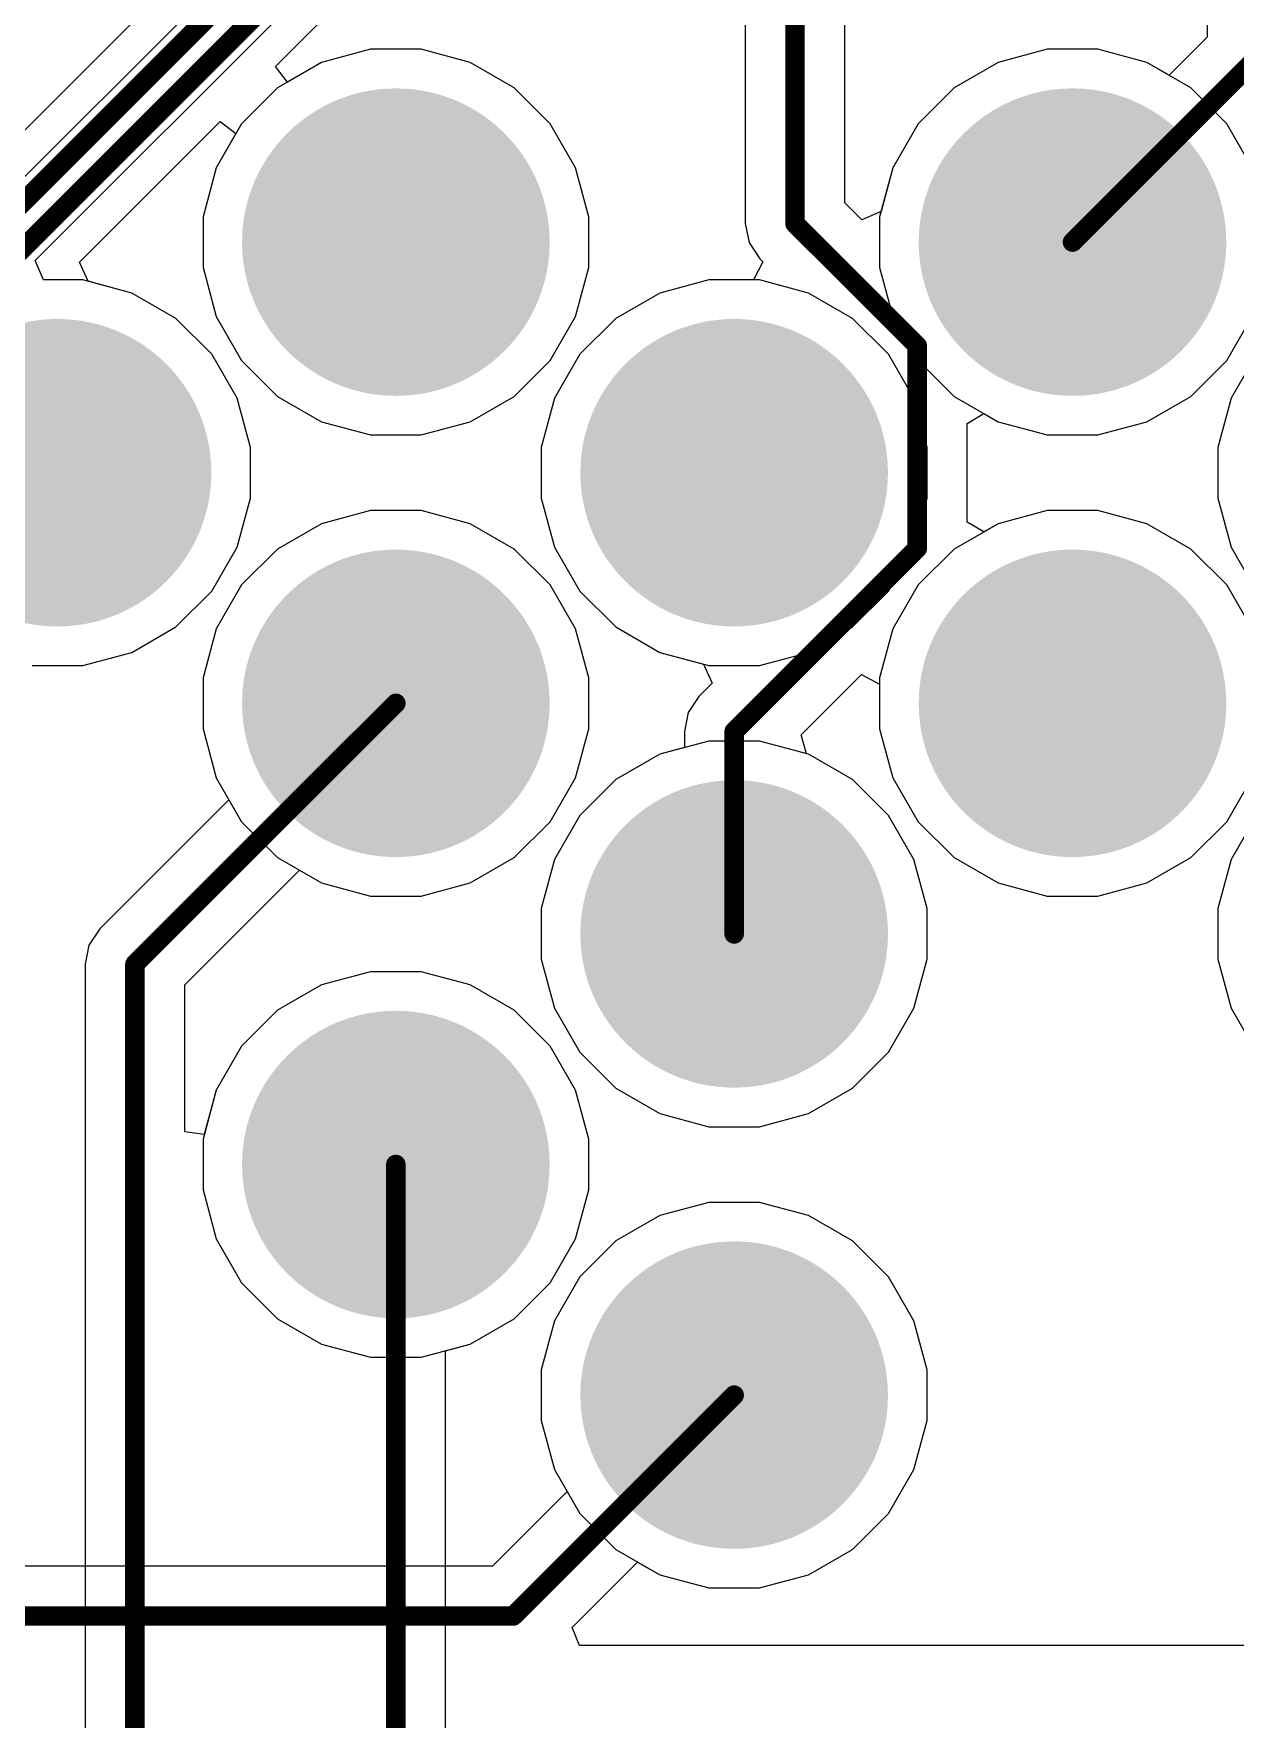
# Model space of a CAD drawing. Header units: millimetres. Extents: x -0.36 to 5.33, y -0.63 to 3.45.
# Drawn here: x 4.1941 to 4.5017, y 0.5005 to 0.9322 of the extents above; entities that cross this region are included whole.
import ezdxf

# ---------------------------------------------------------------- set-up
doc = ezdxf.new("R2010")
doc.units = ezdxf.units.MM
doc.header["$MEASUREMENT"] = 0
for name, color, linetype in [('BottomLayer', 5, 'Continuous'), ('BottomSolder', 6, 'Continuous'), ('MultiLayer', 9, 'Continuous'), ('PadHoleLayer', 156, 'Continuous'), ('TopLayer', 1, 'Continuous'), ('TopSolder', 216, 'Continuous')]:
    doc.layers.add(name, color=color, linetype=linetype)

# ---------------------------------------------------------------- blocks, each defined once
blk = doc.blocks.new('1_1376430_8_1')
at = {"layer": 'BottomLayer'}
h = blk.add_hatch(color=5, dxfattribs=at)
edge = h.paths.add_edge_path()
edge.add_arc((1.62795, 0.18602), 0.03937, 0, 360)
h = blk.add_hatch(color=5, dxfattribs=at)
edge = h.paths.add_edge_path()
edge.add_arc((1.80118, 0.18602), 0.03937, 0, 360)
h = blk.add_hatch(color=5, dxfattribs=at)
edge = h.paths.add_edge_path()
edge.add_arc((1.54134, 0.12697), 0.03937, 0, 360)
h = blk.add_hatch(color=5, dxfattribs=at)
edge = h.paths.add_edge_path()
edge.add_arc((1.71456, 0.12697), 0.03937, 0, 360)
h = blk.add_hatch(color=5, dxfattribs=at)
edge = h.paths.add_edge_path()
edge.add_arc((1.62795, 0.06791), 0.03937, 0, 360)
h = blk.add_hatch(color=5, dxfattribs=at)
edge = h.paths.add_edge_path()
edge.add_arc((1.80118, 0.06791), 0.03937, 0, 360)
h = blk.add_hatch(color=5, dxfattribs=at)
edge = h.paths.add_edge_path()
edge.add_arc((1.71456, 0.00886), 0.03937, 0, 360)
h = blk.add_hatch(color=5, dxfattribs=at)
edge = h.paths.add_edge_path()
edge.add_arc((1.62795, -0.0502), 0.03937, 0, 360)
h = blk.add_hatch(color=5, dxfattribs=at)
edge = h.paths.add_edge_path()
edge.add_arc((1.71456, -0.10925), 0.03937, 0, 360)
at = {"layer": 'BottomSolder'}
h = blk.add_hatch(color=6, dxfattribs=at)
edge = h.paths.add_edge_path()
edge.add_arc((1.62795, 0.18602), 0.03937, 0, 360)
h = blk.add_hatch(color=6, dxfattribs=at)
edge = h.paths.add_edge_path()
edge.add_arc((1.80118, 0.18602), 0.03937, 0, 360)
h = blk.add_hatch(color=6, dxfattribs=at)
edge = h.paths.add_edge_path()
edge.add_arc((1.54134, 0.12697), 0.03937, 0, 360)
h = blk.add_hatch(color=6, dxfattribs=at)
edge = h.paths.add_edge_path()
edge.add_arc((1.71456, 0.12697), 0.03937, 0, 360)
h = blk.add_hatch(color=6, dxfattribs=at)
edge = h.paths.add_edge_path()
edge.add_arc((1.62795, 0.06791), 0.03937, 0, 360)
h = blk.add_hatch(color=6, dxfattribs=at)
edge = h.paths.add_edge_path()
edge.add_arc((1.80118, 0.06791), 0.03937, 0, 360)
h = blk.add_hatch(color=6, dxfattribs=at)
edge = h.paths.add_edge_path()
edge.add_arc((1.71456, 0.00886), 0.03937, 0, 360)
h = blk.add_hatch(color=6, dxfattribs=at)
edge = h.paths.add_edge_path()
edge.add_arc((1.62795, -0.0502), 0.03937, 0, 360)
h = blk.add_hatch(color=6, dxfattribs=at)
edge = h.paths.add_edge_path()
edge.add_arc((1.71456, -0.10925), 0.03937, 0, 360)
at = {"layer": 'MultiLayer'}
h = blk.add_hatch(color=9, dxfattribs=at)
edge = h.paths.add_edge_path()
edge.add_arc((1.62795, 0.18602), 0.03937, 0, 360)
h = blk.add_hatch(color=9, dxfattribs=at)
edge = h.paths.add_edge_path()
edge.add_arc((1.80118, 0.18602), 0.03937, 0, 360)
h = blk.add_hatch(color=9, dxfattribs=at)
edge = h.paths.add_edge_path()
edge.add_arc((1.54134, 0.12697), 0.03937, 0, 360)
h = blk.add_hatch(color=9, dxfattribs=at)
edge = h.paths.add_edge_path()
edge.add_arc((1.71456, 0.12697), 0.03937, 0, 360)
h = blk.add_hatch(color=9, dxfattribs=at)
edge = h.paths.add_edge_path()
edge.add_arc((1.62795, 0.06791), 0.03937, 0, 360)
h = blk.add_hatch(color=9, dxfattribs=at)
edge = h.paths.add_edge_path()
edge.add_arc((1.80118, 0.06791), 0.03937, 0, 360)
h = blk.add_hatch(color=9, dxfattribs=at)
edge = h.paths.add_edge_path()
edge.add_arc((1.71456, 0.00886), 0.03937, 0, 360)
h = blk.add_hatch(color=9, dxfattribs=at)
edge = h.paths.add_edge_path()
edge.add_arc((1.62795, -0.0502), 0.03937, 0, 360)
h = blk.add_hatch(color=9, dxfattribs=at)
edge = h.paths.add_edge_path()
edge.add_arc((1.71456, -0.10925), 0.03937, 0, 360)
at = {"layer": 'PadHoleLayer'}
h = blk.add_hatch(color=156, dxfattribs=at)
edge = h.paths.add_edge_path()
edge.add_arc((1.62795, 0.18602), 0.02382, 0, 360)
h = blk.add_hatch(color=156, dxfattribs=at)
edge = h.paths.add_edge_path()
edge.add_arc((1.80118, 0.18602), 0.02382, 0, 360)
h = blk.add_hatch(color=156, dxfattribs=at)
edge = h.paths.add_edge_path()
edge.add_arc((1.54134, 0.12697), 0.02382, 0, 360)
h = blk.add_hatch(color=156, dxfattribs=at)
edge = h.paths.add_edge_path()
edge.add_arc((1.71456, 0.12697), 0.02382, 0, 360)
h = blk.add_hatch(color=156, dxfattribs=at)
edge = h.paths.add_edge_path()
edge.add_arc((1.62795, 0.06791), 0.02382, 0, 360)
h = blk.add_hatch(color=156, dxfattribs=at)
edge = h.paths.add_edge_path()
edge.add_arc((1.80118, 0.06791), 0.02382, 0, 360)
h = blk.add_hatch(color=156, dxfattribs=at)
edge = h.paths.add_edge_path()
edge.add_arc((1.71456, 0.00886), 0.02382, 0, 360)
h = blk.add_hatch(color=156, dxfattribs=at)
edge = h.paths.add_edge_path()
edge.add_arc((1.62795, -0.0502), 0.02382, 0, 360)
h = blk.add_hatch(color=156, dxfattribs=at)
edge = h.paths.add_edge_path()
edge.add_arc((1.71456, -0.10925), 0.02382, 0, 360)
at = {"layer": 'TopLayer'}
h = blk.add_hatch(color=1, dxfattribs=at)
edge = h.paths.add_edge_path()
edge.add_arc((1.62795, 0.18602), 0.03937, 0, 360)
h = blk.add_hatch(color=1, dxfattribs=at)
edge = h.paths.add_edge_path()
edge.add_arc((1.80118, 0.18602), 0.03937, 0, 360)
h = blk.add_hatch(color=1, dxfattribs=at)
edge = h.paths.add_edge_path()
edge.add_arc((1.54134, 0.12697), 0.03937, 0, 360)
h = blk.add_hatch(color=1, dxfattribs=at)
edge = h.paths.add_edge_path()
edge.add_arc((1.71456, 0.12697), 0.03937, 0, 360)
h = blk.add_hatch(color=1, dxfattribs=at)
edge = h.paths.add_edge_path()
edge.add_arc((1.62795, 0.06791), 0.03937, 0, 360)
h = blk.add_hatch(color=1, dxfattribs=at)
edge = h.paths.add_edge_path()
edge.add_arc((1.80118, 0.06791), 0.03937, 0, 360)
h = blk.add_hatch(color=1, dxfattribs=at)
edge = h.paths.add_edge_path()
edge.add_arc((1.71456, 0.00886), 0.03937, 0, 360)
h = blk.add_hatch(color=1, dxfattribs=at)
edge = h.paths.add_edge_path()
edge.add_arc((1.62795, -0.0502), 0.03937, 0, 360)
h = blk.add_hatch(color=1, dxfattribs=at)
edge = h.paths.add_edge_path()
edge.add_arc((1.71456, -0.10925), 0.03937, 0, 360)
at = {"layer": 'TopSolder'}
h = blk.add_hatch(color=216, dxfattribs=at)
edge = h.paths.add_edge_path()
edge.add_arc((1.62795, 0.18602), 0.03937, 0, 360)
h = blk.add_hatch(color=216, dxfattribs=at)
edge = h.paths.add_edge_path()
edge.add_arc((1.80118, 0.18602), 0.03937, 0, 360)
h = blk.add_hatch(color=216, dxfattribs=at)
edge = h.paths.add_edge_path()
edge.add_arc((1.54134, 0.12697), 0.03937, 0, 360)
h = blk.add_hatch(color=216, dxfattribs=at)
edge = h.paths.add_edge_path()
edge.add_arc((1.71456, 0.12697), 0.03937, 0, 360)
h = blk.add_hatch(color=216, dxfattribs=at)
edge = h.paths.add_edge_path()
edge.add_arc((1.62795, 0.06791), 0.03937, 0, 360)
h = blk.add_hatch(color=216, dxfattribs=at)
edge = h.paths.add_edge_path()
edge.add_arc((1.80118, 0.06791), 0.03937, 0, 360)
h = blk.add_hatch(color=216, dxfattribs=at)
edge = h.paths.add_edge_path()
edge.add_arc((1.71456, 0.00886), 0.03937, 0, 360)
h = blk.add_hatch(color=216, dxfattribs=at)
edge = h.paths.add_edge_path()
edge.add_arc((1.62795, -0.0502), 0.03937, 0, 360)
h = blk.add_hatch(color=216, dxfattribs=at)
edge = h.paths.add_edge_path()
edge.add_arc((1.71456, -0.10925), 0.03937, 0, 360)

msp = doc.modelspace()

# ---------------------------------------------------------------- linework, layer by layer
at = {"layer": 'BottomLayer'}
for p, q in [((4.25926, 0.97494), (4.16756, 0.88325)), ((4.19449, 0.87413), (4.28101, 0.96065)), ((4.2803, 0.92819), (4.26774, 0.92482)), ((4.2933, 0.92819), (4.2803, 0.92819)), ((4.30586, 0.92482), (4.2933, 0.92819)), ((4.45353, 0.92819), (4.44097, 0.92482)), ((4.46653, 0.92819), (4.45353, 0.92819)), ((4.47908, 0.92482), (4.46653, 0.92819)), ((4.26774, 0.92482), (4.25649, 0.91832)), ((4.31711, 0.91832), (4.30586, 0.92482)), ((4.44097, 0.92482), (4.42971, 0.91832)), ((4.49034, 0.91832), (4.47908, 0.92482)), ((4.25649, 0.91832), (4.24729, 0.90913)), ((4.32631, 0.90913), (4.31711, 0.91832)), ((4.42971, 0.91832), (4.42052, 0.90913)), ((4.49953, 0.90913), (4.49034, 0.91832)), ((4.24729, 0.90913), (4.24079, 0.89787)), ((4.33281, 0.89787), (4.32631, 0.90913)), ((4.42052, 0.90913), (4.41402, 0.89787)), ((4.50603, 0.89787), (4.49953, 0.90913)), ((4.24079, 0.89787), (4.23743, 0.88532)), ((4.33617, 0.88532), (4.33281, 0.89787)), ((4.41402, 0.89787), (4.41066, 0.88532)), ((4.23743, 0.88532), (4.23743, 0.87232)), ((4.33617, 0.87232), (4.33617, 0.88532)), ((4.41066, 0.88532), (4.41066, 0.87232)), ((4.19656, 0.86913), (4.19449, 0.87413)), ((4.23743, 0.87232), (4.24079, 0.85976)), ((4.33281, 0.85976), (4.33617, 0.87232)), ((4.41066, 0.87232), (4.41402, 0.85976)), ((4.20669, 0.86913), (4.19656, 0.86913)), ((4.21924, 0.86577), (4.20669, 0.86913)), ((4.36691, 0.86913), (4.35436, 0.86577)), ((4.37991, 0.86913), (4.36691, 0.86913)), ((4.39247, 0.86577), (4.37991, 0.86913)), ((4.2305, 0.85927), (4.21924, 0.86577)), ((4.35436, 0.86577), (4.3431, 0.85927)), ((4.40373, 0.85927), (4.39247, 0.86577)), ((4.23969, 0.85008), (4.2305, 0.85927)), ((4.24079, 0.85976), (4.24729, 0.8485)), ((4.32631, 0.8485), (4.33281, 0.85976)), ((4.3431, 0.85927), (4.33391, 0.85008)), ((4.41292, 0.85008), (4.40373, 0.85927)), ((4.41402, 0.85976), (4.42052, 0.8485)), ((4.49953, 0.8485), (4.50603, 0.85976)), ((4.24619, 0.83882), (4.23969, 0.85008)), ((4.24729, 0.8485), (4.25649, 0.83931)), ((4.31711, 0.83931), (4.32631, 0.8485)), ((4.33391, 0.85008), (4.32741, 0.83882)), ((4.41942, 0.83882), (4.41292, 0.85008)), ((4.42052, 0.8485), (4.42971, 0.83931)), ((4.49034, 0.83931), (4.49953, 0.8485)), ((4.50714, 0.85008), (4.50064, 0.83882)), ((4.24956, 0.82626), (4.24619, 0.83882)), ((4.25649, 0.83931), (4.26774, 0.83281)), ((4.30586, 0.83281), (4.31711, 0.83931)), ((4.32741, 0.83882), (4.32404, 0.82626)), ((4.42278, 0.82626), (4.41942, 0.83882)), ((4.42971, 0.83931), (4.44097, 0.83281)), ((4.47908, 0.83281), (4.49034, 0.83931)), ((4.50064, 0.83882), (4.49727, 0.82626)), ((4.26774, 0.83281), (4.2803, 0.82945)), ((4.2803, 0.82945), (4.2933, 0.82945)), ((4.2933, 0.82945), (4.30586, 0.83281)), ((4.44097, 0.83281), (4.45353, 0.82945)), ((4.45353, 0.82945), (4.46653, 0.82945)), ((4.46653, 0.82945), (4.47908, 0.83281)), ((4.24956, 0.81326), (4.24956, 0.82626)), ((4.32404, 0.82626), (4.32404, 0.81326)), ((4.42278, 0.81326), (4.42278, 0.82626)), ((4.49727, 0.82626), (4.49727, 0.81326)), ((4.24619, 0.80071), (4.24956, 0.81326)), ((4.32404, 0.81326), (4.32741, 0.80071)), ((4.41942, 0.80071), (4.42278, 0.81326)), ((4.49727, 0.81326), (4.50064, 0.80071)), ((4.2803, 0.81008), (4.26774, 0.80671)), ((4.2933, 0.81008), (4.2803, 0.81008)), ((4.30586, 0.80671), (4.2933, 0.81008)), ((4.45353, 0.81008), (4.44097, 0.80671)), ((4.46653, 0.81008), (4.45353, 0.81008)), ((4.47908, 0.80671), (4.46653, 0.81008)), ((4.26774, 0.80671), (4.25649, 0.80021)), ((4.31711, 0.80021), (4.30586, 0.80671)), ((4.44097, 0.80671), (4.42971, 0.80021)), ((4.49034, 0.80021), (4.47908, 0.80671)), ((4.23969, 0.78945), (4.24619, 0.80071)), ((4.25649, 0.80021), (4.24729, 0.79102)), ((4.32631, 0.79102), (4.31711, 0.80021)), ((4.32741, 0.80071), (4.33391, 0.78945)), ((4.41292, 0.78945), (4.41942, 0.80071)), ((4.42971, 0.80021), (4.42052, 0.79102)), ((4.49953, 0.79102), (4.49034, 0.80021)), ((4.50064, 0.80071), (4.50714, 0.78945)), ((4.24729, 0.79102), (4.24079, 0.77976)), ((4.33281, 0.77976), (4.32631, 0.79102)), ((4.42052, 0.79102), (4.41402, 0.77976)), ((4.50603, 0.77976), (4.49953, 0.79102)), ((4.2305, 0.78026), (4.23969, 0.78945)), ((4.33391, 0.78945), (4.3431, 0.78026)), ((4.40373, 0.78026), (4.41292, 0.78945)), ((4.21924, 0.77376), (4.2305, 0.78026)), ((4.24079, 0.77976), (4.23743, 0.76721)), ((4.33617, 0.76721), (4.33281, 0.77976)), ((4.3431, 0.78026), (4.35436, 0.77376)), ((4.39247, 0.77376), (4.40373, 0.78026)), ((4.41402, 0.77976), (4.41066, 0.76721)), ((4.20669, 0.77039), (4.21924, 0.77376)), ((4.35436, 0.77376), (4.36691, 0.77039)), ((4.37991, 0.77039), (4.39247, 0.77376)), ((4.19369, 0.77039), (4.20669, 0.77039)), ((4.36691, 0.77039), (4.37991, 0.77039)), ((4.23743, 0.76721), (4.23743, 0.75421)), ((4.33617, 0.75421), (4.33617, 0.76721)), ((4.41066, 0.76721), (4.41066, 0.75421)), ((4.23743, 0.75421), (4.24079, 0.74165)), ((4.33281, 0.74165), (4.33617, 0.75421)), ((4.41066, 0.75421), (4.41402, 0.74165)), ((4.35436, 0.74766), (4.3431, 0.74116)), ((4.36691, 0.75102), (4.35436, 0.74766)), ((4.37991, 0.75102), (4.36691, 0.75102)), ((4.39247, 0.74766), (4.37991, 0.75102)), ((4.40373, 0.74116), (4.39247, 0.74766)), ((4.24079, 0.74165), (4.24406, 0.73599)), ((4.32631, 0.73039), (4.33281, 0.74165)), ((4.3431, 0.74116), (4.33391, 0.73197)), ((4.41292, 0.73197), (4.40373, 0.74116)), ((4.41402, 0.74165), (4.42052, 0.73039)), ((4.49953, 0.73039), (4.50603, 0.74165)), ((4.24406, 0.73599), (4.21099, 0.70292)), ((4.31711, 0.7212), (4.32631, 0.73039)), ((4.33391, 0.73197), (4.32741, 0.72071)), ((4.41942, 0.72071), (4.41292, 0.73197)), ((4.42052, 0.73039), (4.42971, 0.7212)), ((4.49034, 0.7212), (4.49953, 0.73039)), ((4.50714, 0.73197), (4.50064, 0.72071)), ((4.30586, 0.7147), (4.31711, 0.7212)), ((4.42971, 0.7212), (4.44097, 0.7147)), ((4.47908, 0.7147), (4.49034, 0.7212)), ((4.23274, 0.68863), (4.26209, 0.71797)), ((4.26209, 0.71797), (4.26774, 0.7147)), ((4.32741, 0.72071), (4.32404, 0.70815)), ((4.42278, 0.70815), (4.41942, 0.72071)), ((4.50064, 0.72071), (4.49727, 0.70815)), ((4.26774, 0.7147), (4.2803, 0.71134)), ((4.2933, 0.71134), (4.30586, 0.7147)), ((4.44097, 0.7147), (4.45353, 0.71134)), ((4.46653, 0.71134), (4.47908, 0.7147)), ((4.2803, 0.71134), (4.2933, 0.71134)), ((4.32404, 0.70815), (4.32404, 0.69515)), ((4.42278, 0.69515), (4.42278, 0.70815)), ((4.45353, 0.71134), (4.46653, 0.71134)), ((4.49727, 0.70815), (4.49727, 0.69515)), ((4.21099, 0.70292), (4.20823, 0.69879)), ((4.20823, 0.69879), (4.20726, 0.69391)), ((4.32404, 0.69515), (4.32741, 0.6826)), ((4.41942, 0.6826), (4.42278, 0.69515)), ((4.49727, 0.69515), (4.50064, 0.6826)), ((4.20726, 0.69391), (4.20726, 0.28848)), ((4.2803, 0.69197), (4.26774, 0.6886)), ((4.2933, 0.69197), (4.2803, 0.69197)), ((4.30586, 0.6886), (4.2933, 0.69197)), ((4.23274, 0.65093), (4.23274, 0.68863)), ((4.26774, 0.6886), (4.25649, 0.6821)), ((4.31711, 0.6821), (4.30586, 0.6886)), ((4.25649, 0.6821), (4.24729, 0.67291)), ((4.32631, 0.67291), (4.31711, 0.6821)), ((4.32741, 0.6826), (4.33391, 0.67134)), ((4.41292, 0.67134), (4.41942, 0.6826)), ((4.50064, 0.6826), (4.50714, 0.67134)), ((4.24729, 0.67291), (4.24079, 0.66165)), ((4.33281, 0.66165), (4.32631, 0.67291)), ((4.33391, 0.67134), (4.3431, 0.66215)), ((4.40373, 0.66215), (4.41292, 0.67134)), ((4.24079, 0.66165), (4.23774, 0.65027)), ((4.33617, 0.6491), (4.33281, 0.66165)), ((4.3431, 0.66215), (4.35436, 0.65565)), ((4.39247, 0.65565), (4.40373, 0.66215)), ((4.35436, 0.65565), (4.36691, 0.65228)), ((4.36691, 0.65228), (4.37991, 0.65228)), ((4.37991, 0.65228), (4.39247, 0.65565)), ((4.23774, 0.65027), (4.23274, 0.65093)), ((4.33617, 0.6361), (4.33617, 0.6491)), ((4.33281, 0.62354), (4.33617, 0.6361)), ((4.36691, 0.63291), (4.35436, 0.62955)), ((4.37991, 0.63291), (4.36691, 0.63291)), ((4.39247, 0.62955), (4.37991, 0.63291)), ((4.35436, 0.62955), (4.3431, 0.62305)), ((4.40373, 0.62305), (4.39247, 0.62955)), ((4.32631, 0.61228), (4.33281, 0.62354)), ((4.3431, 0.62305), (4.33391, 0.61386)), ((4.41292, 0.61386), (4.40373, 0.62305)), ((4.33391, 0.61386), (4.32741, 0.6026)), ((4.41942, 0.6026), (4.41292, 0.61386)), ((4.31711, 0.60309), (4.32631, 0.61228)), ((4.30586, 0.59659), (4.31711, 0.60309)), ((4.32741, 0.6026), (4.32404, 0.59004)), ((4.42278, 0.59004), (4.41942, 0.6026)), ((4.29954, 0.5949), (4.30586, 0.59659)), ((4.29954, 0.3268), (4.29954, 0.5949)), ((4.32404, 0.59004), (4.32404, 0.57704)), ((4.42278, 0.57704), (4.42278, 0.59004)), ((4.32404, 0.57704), (4.32741, 0.56449)), ((4.41942, 0.56449), (4.42278, 0.57704)), ((4.32741, 0.56449), (4.33391, 0.55323)), ((4.41292, 0.55323), (4.41942, 0.56449)), ((4.33391, 0.55323), (4.3431, 0.54404)), ((4.40373, 0.54404), (4.41292, 0.55323)), ((4.3431, 0.54404), (4.35436, 0.53754)), ((4.39247, 0.53754), (4.40373, 0.54404)), ((4.35436, 0.53754), (4.36691, 0.53417)), ((4.37991, 0.53417), (4.39247, 0.53754)), ((4.36691, 0.53417), (4.37991, 0.53417))]:
    msp.add_line(p, q, dxfattribs=at)
at = {"layer": 'BottomLayer', "const_width": 0.005}
for points in [[(4.14948, 0.84714), (4.272, 0.96966)], [(4.22, 0.69391), (4.2868, 0.76071)], [(4.22, 0.28321), (4.22, 0.69391)], [(4.2868, 0.3268), (4.2868, 0.6426)]]:
    msp.add_lwpolyline(points, dxfattribs=at)
at = {"layer": 'BottomLayer', "const_width": 0.0025}
for points in [[(4.28555, 0.76071, 1), (4.28805, 0.76071, 1)], [(4.21875, 0.69391, 1), (4.22125, 0.69391, 1)], [(4.21875, 0.69391, 1), (4.22125, 0.69391, 1)], [(4.28555, 0.6426, 1), (4.28805, 0.6426, 1)]]:
    msp.add_lwpolyline(points, format="xyb", close=True, dxfattribs=at)
at = {"layer": 'TopLayer'}
for p, q in [((4.40174, 0.88884), (4.40174, 1.94871)), ((4.49453, 1.20627), (4.49453, 0.93134)), ((4.37626, 0.9878), (4.37626, 0.88356)), ((4.25926, 0.96314), (4.1676, 0.87148)), ((4.25595, 0.92379), (4.28101, 0.94885)), ((4.2803, 0.92819), (4.26774, 0.92482)), ((4.2933, 0.92819), (4.2803, 0.92819)), ((4.30586, 0.92482), (4.2933, 0.92819)), ((4.45353, 0.92819), (4.44097, 0.92482)), ((4.46653, 0.92819), (4.45353, 0.92819)), ((4.47908, 0.92482), (4.46653, 0.92819)), ((4.49453, 0.93134), (4.48474, 0.92156)), ((4.25902, 0.91979), (4.25595, 0.92379)), ((4.26774, 0.92482), (4.25902, 0.91979)), ((4.31711, 0.91832), (4.30586, 0.92482)), ((4.44097, 0.92482), (4.42971, 0.91832)), ((4.48474, 0.92156), (4.47908, 0.92482)), ((4.32631, 0.90913), (4.31711, 0.91832)), ((4.42971, 0.91832), (4.42052, 0.90913)), ((4.20584, 0.87368), (4.24183, 0.90967)), ((4.24583, 0.9066), (4.24079, 0.89787)), ((4.24183, 0.90967), (4.24583, 0.9066)), ((4.33281, 0.89787), (4.32631, 0.90913)), ((4.42052, 0.90913), (4.41402, 0.89787)), ((4.24079, 0.89787), (4.23743, 0.88532)), ((4.33617, 0.88532), (4.33281, 0.89787)), ((4.41402, 0.89787), (4.41101, 0.88664)), ((4.23743, 0.88532), (4.23743, 0.87232)), ((4.33617, 0.87232), (4.33617, 0.88532)), ((4.40611, 0.88448), (4.40174, 0.88884)), ((4.41101, 0.88664), (4.40611, 0.88448)), ((4.37626, 0.88356), (4.37723, 0.87868)), ((4.37723, 0.87868), (4.37999, 0.87455)), ((4.20801, 0.86878), (4.20584, 0.87368)), ((4.23743, 0.87232), (4.24079, 0.85976)), ((4.33281, 0.85976), (4.33617, 0.87232)), ((4.38075, 0.87379), (4.37833, 0.86913)), ((4.37999, 0.87455), (4.38075, 0.87379)), ((4.21924, 0.86577), (4.20801, 0.86878)), ((4.36691, 0.86913), (4.35436, 0.86577)), ((4.37833, 0.86913), (4.36691, 0.86913)), ((4.2305, 0.85927), (4.21924, 0.86577)), ((4.35436, 0.86577), (4.3431, 0.85927)), ((4.23969, 0.85008), (4.2305, 0.85927)), ((4.24079, 0.85976), (4.24729, 0.8485)), ((4.32631, 0.8485), (4.33281, 0.85976)), ((4.3431, 0.85927), (4.33391, 0.85008)), ((4.49953, 0.8485), (4.50603, 0.85976)), ((4.24619, 0.83882), (4.23969, 0.85008)), ((4.24729, 0.8485), (4.25649, 0.83931)), ((4.31711, 0.83931), (4.32631, 0.8485)), ((4.33391, 0.85008), (4.32741, 0.83882)), ((4.49034, 0.83931), (4.49953, 0.8485)), ((4.50714, 0.85008), (4.50064, 0.83882)), ((4.24956, 0.82626), (4.24619, 0.83882)), ((4.25649, 0.83931), (4.26774, 0.83281)), ((4.30586, 0.83281), (4.31711, 0.83931)), ((4.32741, 0.83882), (4.32404, 0.82626)), ((4.47908, 0.83281), (4.49034, 0.83931)), ((4.50064, 0.83882), (4.49727, 0.82626)), ((4.43303, 0.8324), (4.43736, 0.8349)), ((4.43736, 0.8349), (4.44097, 0.83281)), ((4.26774, 0.83281), (4.2803, 0.82945)), ((4.2803, 0.82945), (4.2933, 0.82945)), ((4.2933, 0.82945), (4.30586, 0.83281)), ((4.43303, 0.80713), (4.43303, 0.8324)), ((4.44097, 0.83281), (4.45353, 0.82945)), ((4.45353, 0.82945), (4.46653, 0.82945)), ((4.46653, 0.82945), (4.47908, 0.83281)), ((4.24956, 0.81326), (4.24956, 0.82626)), ((4.32404, 0.82626), (4.32404, 0.81326)), ((4.49727, 0.82626), (4.49727, 0.81326)), ((4.24619, 0.80071), (4.24956, 0.81326)), ((4.32404, 0.81326), (4.32741, 0.80071)), ((4.49727, 0.81326), (4.50064, 0.80071)), ((4.2803, 0.81008), (4.26774, 0.80671)), ((4.2933, 0.81008), (4.2803, 0.81008)), ((4.30586, 0.80671), (4.2933, 0.81008)), ((4.45353, 0.81008), (4.44097, 0.80671)), ((4.46653, 0.81008), (4.45353, 0.81008)), ((4.47908, 0.80671), (4.46653, 0.81008)), ((4.26774, 0.80671), (4.25649, 0.80021)), ((4.31711, 0.80021), (4.30586, 0.80671)), ((4.43736, 0.80463), (4.43303, 0.80713)), ((4.44097, 0.80671), (4.43736, 0.80463)), ((4.49034, 0.80021), (4.47908, 0.80671)), ((4.23969, 0.78945), (4.24619, 0.80071)), ((4.25649, 0.80021), (4.24729, 0.79102)), ((4.32631, 0.79102), (4.31711, 0.80021)), ((4.32741, 0.80071), (4.33391, 0.78945)), ((4.49953, 0.79102), (4.49034, 0.80021)), ((4.50064, 0.80071), (4.50714, 0.78945)), ((4.24729, 0.79102), (4.24079, 0.77976)), ((4.33281, 0.77976), (4.32631, 0.79102)), ((4.50603, 0.77976), (4.49953, 0.79102)), ((4.2305, 0.78026), (4.23969, 0.78945)), ((4.33391, 0.78945), (4.3431, 0.78026)), ((4.21924, 0.77376), (4.2305, 0.78026)), ((4.24079, 0.77976), (4.23743, 0.76721)), ((4.33617, 0.76721), (4.33281, 0.77976)), ((4.3431, 0.78026), (4.35436, 0.77376)), ((4.20669, 0.77039), (4.21924, 0.77376)), ((4.35436, 0.77376), (4.36559, 0.77075)), ((4.19369, 0.77039), (4.20669, 0.77039)), ((4.36559, 0.77075), (4.36776, 0.76584)), ((4.23743, 0.76721), (4.23743, 0.75421)), ((4.33617, 0.75421), (4.33617, 0.76721)), ((4.36776, 0.76584), (4.3644, 0.76249)), ((4.3906, 0.75264), (4.40601, 0.76805)), ((4.40601, 0.76805), (4.41066, 0.76563)), ((4.41066, 0.76563), (4.41066, 0.75421)), ((4.3644, 0.76249), (4.36164, 0.75836)), ((4.36164, 0.75836), (4.36067, 0.75348)), ((4.23743, 0.75421), (4.24079, 0.74165)), ((4.33281, 0.74165), (4.33617, 0.75421)), ((4.36067, 0.75348), (4.36067, 0.74935)), ((4.3919, 0.74781), (4.3906, 0.75264)), ((4.41066, 0.75421), (4.41402, 0.74165)), ((4.35436, 0.74766), (4.3431, 0.74116)), ((4.36067, 0.74935), (4.35436, 0.74766)), ((4.39247, 0.74766), (4.3919, 0.74781)), ((4.40373, 0.74116), (4.39247, 0.74766)), ((4.24079, 0.74165), (4.24729, 0.73039)), ((4.32631, 0.73039), (4.33281, 0.74165)), ((4.3431, 0.74116), (4.33391, 0.73197)), ((4.41292, 0.73197), (4.40373, 0.74116)), ((4.41402, 0.74165), (4.42052, 0.73039)), ((4.49953, 0.73039), (4.50603, 0.74165)), ((4.24729, 0.73039), (4.25649, 0.7212)), ((4.31711, 0.7212), (4.32631, 0.73039)), ((4.33391, 0.73197), (4.32741, 0.72071)), ((4.41942, 0.72071), (4.41292, 0.73197)), ((4.42052, 0.73039), (4.42971, 0.7212)), ((4.49034, 0.7212), (4.49953, 0.73039)), ((4.50714, 0.73197), (4.50064, 0.72071)), ((4.25649, 0.7212), (4.26774, 0.7147)), ((4.30586, 0.7147), (4.31711, 0.7212)), ((4.42971, 0.7212), (4.44097, 0.7147)), ((4.47908, 0.7147), (4.49034, 0.7212)), ((4.32741, 0.72071), (4.32404, 0.70815)), ((4.42278, 0.70815), (4.41942, 0.72071)), ((4.50064, 0.72071), (4.49727, 0.70815)), ((4.26774, 0.7147), (4.2803, 0.71134)), ((4.2933, 0.71134), (4.30586, 0.7147)), ((4.44097, 0.7147), (4.45353, 0.71134)), ((4.46653, 0.71134), (4.47908, 0.7147)), ((4.2803, 0.71134), (4.2933, 0.71134)), ((4.32404, 0.70815), (4.32404, 0.69515)), ((4.42278, 0.69515), (4.42278, 0.70815)), ((4.45353, 0.71134), (4.46653, 0.71134)), ((4.49727, 0.70815), (4.49727, 0.69515)), ((4.32404, 0.69515), (4.32741, 0.6826)), ((4.41942, 0.6826), (4.42278, 0.69515)), ((4.49727, 0.69515), (4.50064, 0.6826)), ((4.2803, 0.69197), (4.26774, 0.6886)), ((4.2933, 0.69197), (4.2803, 0.69197)), ((4.30586, 0.6886), (4.2933, 0.69197)), ((4.26774, 0.6886), (4.25649, 0.6821)), ((4.31711, 0.6821), (4.30586, 0.6886)), ((4.25649, 0.6821), (4.24729, 0.67291)), ((4.32631, 0.67291), (4.31711, 0.6821)), ((4.32741, 0.6826), (4.33391, 0.67134)), ((4.41292, 0.67134), (4.41942, 0.6826)), ((4.50064, 0.6826), (4.50714, 0.67134)), ((4.24729, 0.67291), (4.24079, 0.66165)), ((4.33281, 0.66165), (4.32631, 0.67291)), ((4.33391, 0.67134), (4.3431, 0.66215)), ((4.40373, 0.66215), (4.41292, 0.67134)), ((4.24079, 0.66165), (4.23743, 0.6491)), ((4.33617, 0.6491), (4.33281, 0.66165)), ((4.3431, 0.66215), (4.35436, 0.65565)), ((4.39247, 0.65565), (4.40373, 0.66215)), ((4.35436, 0.65565), (4.36691, 0.65228)), ((4.36691, 0.65228), (4.37991, 0.65228)), ((4.37991, 0.65228), (4.39247, 0.65565)), ((4.23743, 0.6491), (4.23743, 0.6361)), ((4.33617, 0.6361), (4.33617, 0.6491)), ((4.23743, 0.6361), (4.24079, 0.62354)), ((4.33281, 0.62354), (4.33617, 0.6361)), ((4.36691, 0.63291), (4.35436, 0.62955)), ((4.37991, 0.63291), (4.36691, 0.63291)), ((4.39247, 0.62955), (4.37991, 0.63291)), ((4.35436, 0.62955), (4.3431, 0.62305)), ((4.40373, 0.62305), (4.39247, 0.62955)), ((4.24079, 0.62354), (4.24729, 0.61228)), ((4.32631, 0.61228), (4.33281, 0.62354)), ((4.3431, 0.62305), (4.33391, 0.61386)), ((4.41292, 0.61386), (4.40373, 0.62305)), ((4.33391, 0.61386), (4.32741, 0.6026)), ((4.41942, 0.6026), (4.41292, 0.61386)), ((4.24729, 0.61228), (4.25649, 0.60309)), ((4.31711, 0.60309), (4.32631, 0.61228)), ((4.25649, 0.60309), (4.26774, 0.59659)), ((4.30586, 0.59659), (4.31711, 0.60309)), ((4.32741, 0.6026), (4.32404, 0.59004)), ((4.42278, 0.59004), (4.41942, 0.6026)), ((4.26774, 0.59659), (4.2803, 0.59323)), ((4.2933, 0.59323), (4.30586, 0.59659)), ((4.2803, 0.59323), (4.2933, 0.59323)), ((4.32404, 0.59004), (4.32404, 0.57704)), ((4.42278, 0.57704), (4.42278, 0.59004)), ((4.32404, 0.57704), (4.32741, 0.56449)), ((4.41942, 0.56449), (4.42278, 0.57704)), ((4.32741, 0.56449), (4.33068, 0.55883)), ((4.41292, 0.55323), (4.41942, 0.56449)), ((4.33068, 0.55883), (4.31157, 0.53973)), ((4.40373, 0.54404), (4.41292, 0.55323)), ((4.39247, 0.53754), (4.40373, 0.54404)), ((4.31157, 0.53973), (4.05894, 0.53973)), ((4.33192, 0.52403), (4.3487, 0.5408)), ((4.3487, 0.5408), (4.35436, 0.53754)), ((4.35436, 0.53754), (4.36691, 0.53417)), ((4.37991, 0.53417), (4.39247, 0.53754)), ((4.36691, 0.53417), (4.37991, 0.53417)), ((4.33384, 0.51941), (4.33192, 0.52403)), ((4.77662, 0.51941), (4.33384, 0.51941))]:
    msp.add_line(p, q, dxfattribs=at)
at = {"layer": 'TopLayer', "const_width": 0.005}
for points in [[(4.389, 0.88356), (4.389, 1.95399)], [(4.02696, 0.71282), (4.272, 0.95786)], [(4.46003, 0.87882), (4.50727, 0.92606)], [(4.389, 0.88356), (4.42028, 0.85228)], [(4.42028, 0.80035), (4.42028, 0.85228)], [(4.37341, 0.75348), (4.42028, 0.80035)], [(4.37341, 0.70165), (4.37341, 0.75348)], [(4.31685, 0.52698), (4.37341, 0.58354)], [(3.90604, 0.52698), (4.31685, 0.52698)]]:
    msp.add_lwpolyline(points, dxfattribs=at)
at = {"layer": 'TopLayer', "const_width": 0.0025}
for points in [[(4.38775, 0.88356, 1), (4.39025, 0.88356, 1)], [(4.38775, 0.88356, 1), (4.39025, 0.88356, 1)], [(4.45878, 0.87882, 1), (4.46128, 0.87882, 1)], [(4.41903, 0.85228, 1), (4.42153, 0.85228, 1)], [(4.41903, 0.85228, 1), (4.42153, 0.85228, 1)], [(4.41903, 0.80035, 1), (4.42153, 0.80035, 1)], [(4.41903, 0.80035, 1), (4.42153, 0.80035, 1)], [(4.37216, 0.75348, 1), (4.37466, 0.75348, 1)], [(4.37216, 0.75348, 1), (4.37466, 0.75348, 1)], [(4.37216, 0.70165, 1), (4.37466, 0.70165, 1)], [(4.37216, 0.58354, 1), (4.37466, 0.58354, 1)], [(4.3156, 0.52698, 1), (4.3181, 0.52698, 1)], [(4.3156, 0.52698, 1), (4.3181, 0.52698, 1)]]:
    msp.add_lwpolyline(points, format="xyb", close=True, dxfattribs=at)

# ---------------------------------------------------------------- block references
msp.add_blockref('1_1376430_8_1', (2.65885, 0.69279))

doc.saveas('drawing.dxf')
